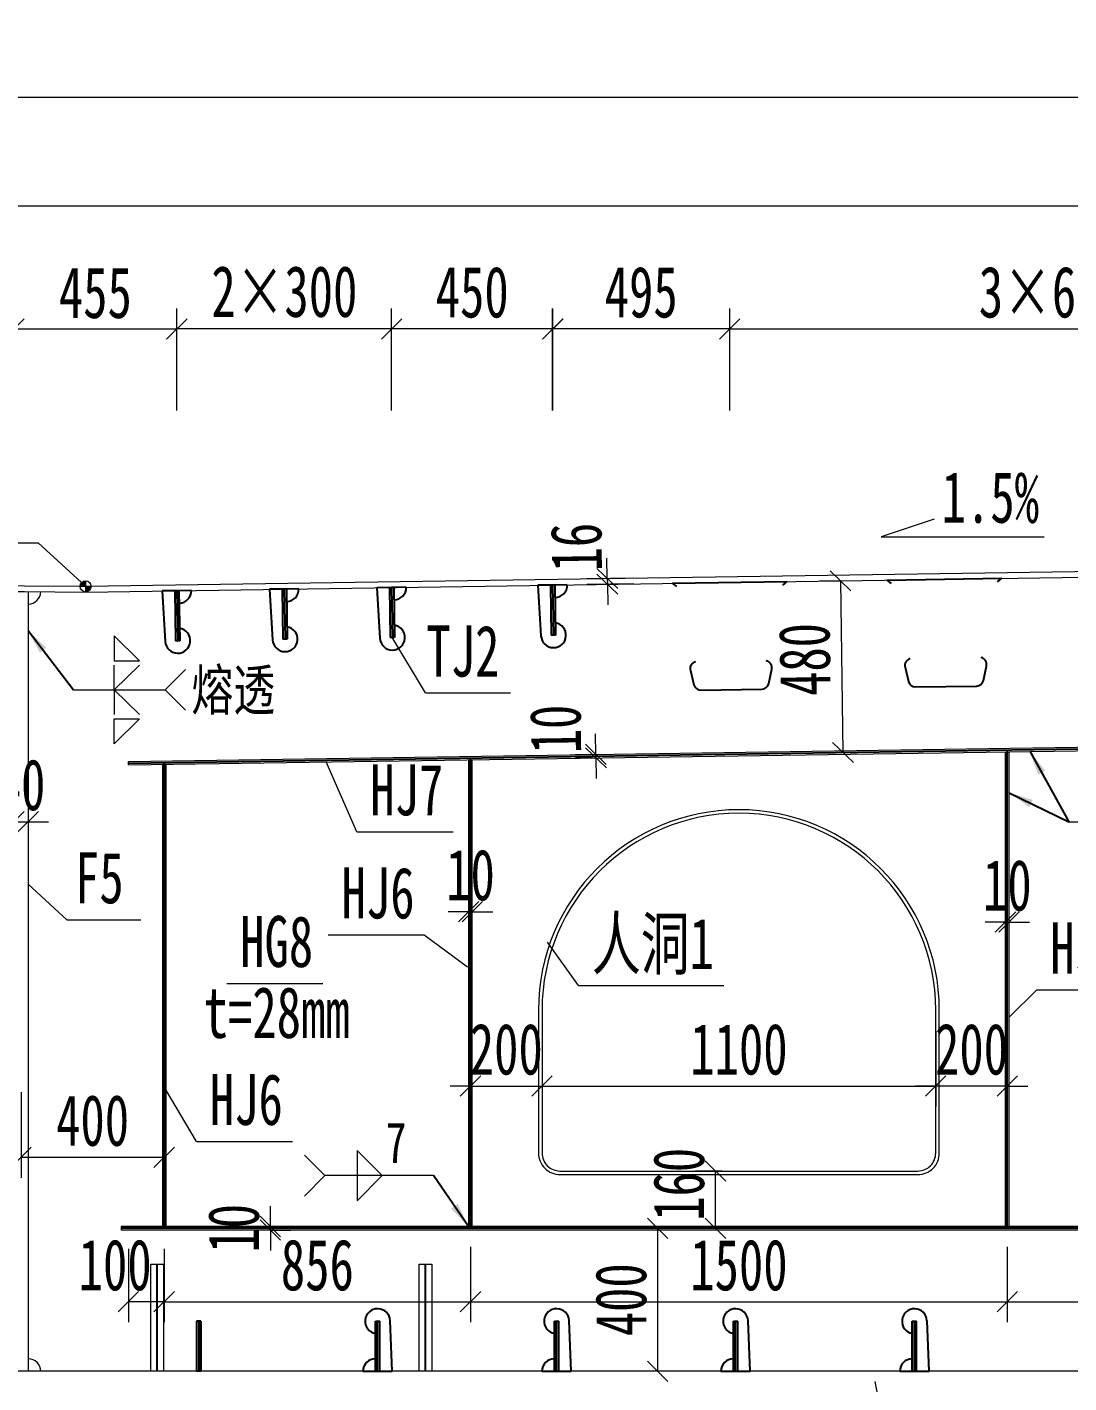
# Model space of a CAD drawing. Header units: millimetres. Extents: x -89049 to 410567, y -307459 to -100425.
# Drawn here: x 200256 to 203167, y -150582 to -146792 of the extents above; entities that cross this region are included whole.
import ezdxf
from ezdxf.enums import TextEntityAlignment as Align

# ---------------------------------------------------------------- set-up
doc = ezdxf.new("R2010")
doc.units = ezdxf.units.MM
doc.layers.get('Defpoints').update_dxf_attribs({"color": 8})
for name, color, linetype, lineweight in [('Dim', 4, 'Continuous', 15), ('文字', 7, 'Continuous', 15), ('细实线', 4, 'Continuous', 15), ('钢板粗线', 1, 'Continuous', 25), ('钢板细线', 6, 'Continuous', 15)]:
    doc.layers.add(name, color=color, linetype=linetype, lineweight=lineweight)
doc.layers.add('Text', color=4, linetype='Continuous')
doc.styles.add('111', font='', dxfattribs={"width": 0.7})
doc.styles.add('BM_Dim', font='', dxfattribs={"width": 0.85})
doc.styles.add('SMEDI', font='', dxfattribs={"width": 0.75})
doc.styles.get("Standard").update_dxf_attribs({"font": ''})
doc.styles.get('111').set_extended_font_data('仿宋_GB2312')
doc.styles.get('BM_Dim').set_extended_font_data('仿宋_GB2312')
doc.styles.get('SMEDI').set_extended_font_data('仿宋_GB2312')
doc.styles.get('Standard').set_extended_font_data('仿宋_GB2312')
doc.dimstyles.new('200', dxfattribs={"dimscale": 0, "dimtxt": 2.5, "dimasz": 1, "dimexe": 1, "dimexo": 1, "dimgap": 0.6, "dimtad": 1, "dimdec": 0, "dimdsep": 46, "dimtxsty": '111', "dimblk": 'OBLIQUE', "dimcen": 0, "dimclrd": 4, "dimclre": 4, "dimclrt": 4, "dimadec": 1, "dimazin": 2, "dimtfac": 1, "dimtdec": 0, "dimtix": 1, "dimtmove": 2, "dimatfit": 3, "dimfxl": 4, "dimfxlon": 1, "dimtolj": 1, "dimlwd": -1, "dimlwe": -1, "dimarcsym": 0})
doc.dimstyles.new('MSteel_1.0_1.0', dxfattribs={"dimtxt": 3, "dimasz": 1.2, "dimexe": 1, "dimexo": 1, "dimgap": 1, "dimtad": 3, "dimtoh": 1, "dimdec": 0, "dimzin": 0, "dimdsep": 46, "dimtxsty": 'Standard', "dimblk": 'ARCHTICK', "dimcen": 0.09, "dimclrd": 3, "dimclre": 3, "dimadec": 0, "dimazin": 0, "dimtfac": 1, "dimtdec": 4, "dimtofl": 0, "dimtmove": 0, "dimatfit": 3, "dimfxl": 1, "dimtolj": 1, "dimtzin": 0, "dimarcsym": 0})

# ---------------------------------------------------------------- blocks, each defined once
blk = doc.blocks.new('_Oblique')
at = {"color": 0, "linetype": 'ByBlock', "lineweight": -2}
blk.add_line((-0.5, -0.5), (0.5, 0.5), dxfattribs=at)
blk = doc.blocks.new('*D5102')
at = {"layer": 'Defpoints', "color": 0}
for p in [(200674.2, -147635.9), (200218.8, -148331.2), (200674.2, -148367.7)]:
    blk.add_point(p, dxfattribs=at)
at = {"layer": '细实线', "color": 4}
for p, q in [((200218.8, -147864.4), (200218.8, -147578.7)), ((200674.2, -147864.4), (200674.2, -147578.7)), ((200218.8, -147635.9), (200674.2, -147635.9))]:
    blk.add_line(p, q, dxfattribs=at)
at = {"layer": '细实线', "color": 4, "xscale": 57.14285714285715, "yscale": 57.14285714285715, "zscale": 57.14285714285715, "rotation": 180}
blk.add_blockref('_Oblique', (200218.8, -147635.9), dxfattribs=at)
at = {"layer": '细实线', "color": 4, "xscale": 57.14285714285715, "yscale": 57.14285714285715, "zscale": 57.14285714285715}
blk.add_blockref('_Oblique', (200674.2, -147635.9), dxfattribs=at)
at = {"layer": '细实线', "color": 4, "insert": (200446.5, -147535.2), "char_height": 142.86, "attachment_point": 5, "style": '111'}
blk.add_mtext('\\A1;455', dxfattribs=at)
blk = doc.blocks.new('*D5105')
at = {"layer": 'Defpoints', "color": 0}
for p in [(200238.8, -149712.4), (200638.8, -149712.4), (200638.8, -149951.6)]:
    blk.add_point(p, dxfattribs=at)
at = {"layer": '细实线', "color": 4}
for p, q in [((200238.8, -149769.5), (200238.8, -150008.7)), ((200638.8, -149769.5), (200638.8, -150008.7)), ((200238.8, -149951.6), (200638.8, -149951.6))]:
    blk.add_line(p, q, dxfattribs=at)
at = {"layer": '细实线', "color": 4, "xscale": 57.14285714285715, "yscale": 57.14285714285715, "zscale": 57.14285714285715, "rotation": 180}
blk.add_blockref('_Oblique', (200238.8, -149951.6), dxfattribs=at)
at = {"layer": '细实线', "color": 4, "xscale": 57.14285714285715, "yscale": 57.14285714285715, "zscale": 57.14285714285715}
blk.add_blockref('_Oblique', (200638.8, -149951.6), dxfattribs=at)
at = {"layer": '细实线', "color": 4, "insert": (200438.8, -149849.3), "char_height": 142.86, "attachment_point": 5, "style": '111'}
blk.add_mtext('\\A1;400', dxfattribs=at)
blk = doc.blocks.new('12-140加劲 有过焊孔')
at = {"layer": 'Defpoints'}
blk.add_line((0, 0), (0, 140), dxfattribs=at)
at = {"layer": '钢板粗线', "color": 7}
for p, q in [((-6, 0), (-6, 140)), ((-6, 140), (6, 140)), ((6, 0), (6, 140)), ((41, 0), (35, 141.5)), ((-41, 0), (41, 0))]:
    blk.add_line(p, q, dxfattribs=at)
for centre, start, end in [((0, 140), 2.441, 260.1291), ((-6, 0), 90, 180)]:
    blk.add_arc(centre, 35, start, end, dxfattribs=at)
blk = doc.blocks.new('U型肋1')
at = {"layer": 'Defpoints'}
blk.add_line((-160, 0), (160, 0), dxfattribs=at)
at = {"layer": '钢板粗线', "color": 6}
for p, q in [((147.8, -9.7), (160, 0)), ((-147.8, -9.7), (-160, 0))]:
    blk.add_line(p, q, dxfattribs=at)
blk.add_lwpolyline([(-98.8, -220.5, 0.414266), (-113.8, -244.5), (-104.5, -284.5, 0.348876), (-85, -300), (85, -300, 0.348876), (104.5, -284.5), (113.8, -244.5, 0.414091), (98.8, -220.5, 0.414091)], format="xyb", dxfattribs=at)
blk = doc.blocks.new('*D5077')
at = {"layer": 'Defpoints', "color": 0}
for p in [(204019.1, -147635.9), (202219.2, -148344.5), (204019.1, -148317.5)]:
    blk.add_point(p, dxfattribs=at)
at = {"layer": '细实线', "color": 4}
for p, q in [((202219.2, -147864.4), (202219.2, -147578.7)), ((204019.1, -147864.4), (204019.1, -147578.7)), ((202219.2, -147635.9), (204019.1, -147635.9))]:
    blk.add_line(p, q, dxfattribs=at)
at = {"layer": '细实线', "color": 4, "xscale": 57.14285714285715, "yscale": 57.14285714285715, "zscale": 57.14285714285715, "rotation": 180}
blk.add_blockref('_Oblique', (202219.2, -147635.9), dxfattribs=at)
at = {"layer": '细实线', "color": 4, "xscale": 57.14285714285715, "yscale": 57.14285714285715, "zscale": 57.14285714285715}
blk.add_blockref('_Oblique', (204019.1, -147635.9), dxfattribs=at)
at = {"layer": '细实线', "color": 4, "insert": (203119.1, -147533.6), "char_height": 142.86, "attachment_point": 5, "style": '111'}
blk.add_mtext('\\A1;3×600', dxfattribs=at)
blk = doc.blocks.new('*D5080')
at = {"layer": 'Defpoints', "color": 0}
for p in [(200935, -150145), (200935, -150155), (200935.6, -150155)]:
    blk.add_point(p, dxfattribs=at)
at = {"layer": '细实线', "color": 4}
for p, q in [((200935.6, -150145), (200935.6, -150087.9)), ((200935.6, -150145), (200992.8, -150145)), ((200935.6, -150145), (200935.6, -150155)), ((200935.6, -150155), (200992.8, -150155)), ((200935.6, -150155), (200935.6, -150212.2))]:
    blk.add_line(p, q, dxfattribs=at)
at = {"layer": '细实线', "color": 4, "xscale": 57.14285714285715, "yscale": 57.14285714285715, "zscale": 57.14285714285715}
for p, rotation in [((200935.6, -150145), 270), ((200935.6, -150155), 90)]:
    blk.add_blockref('_Oblique', p, dxfattribs=dict(at, rotation=rotation))
at = {"layer": '细实线', "color": 4, "insert": (200833.4, -150150), "char_height": 142.86, "attachment_point": 5, "rotation": 90, "style": '111'}
blk.add_mtext('\\A1;10', dxfattribs=at)
blk = doc.blocks.new('*D5081')
at = {"layer": 'Defpoints', "color": 0}
for p in [(201499.7, -149265.3), (201489.7, -149320.1), (201499.7, -149320.1)]:
    blk.add_point(p, dxfattribs=at)
at = {"layer": '细实线', "color": 4}
for p, q in [((201489.7, -149265.3), (201489.7, -149208.2)), ((201499.7, -149265.3), (201499.7, -149208.2)), ((201489.7, -149265.3), (201432.5, -149265.3)), ((201489.7, -149265.3), (201499.7, -149265.3)), ((201499.7, -149265.3), (201556.8, -149265.3))]:
    blk.add_line(p, q, dxfattribs=at)
at = {"layer": '细实线', "color": 4, "xscale": 57.14285714285715, "yscale": 57.14285714285715, "zscale": 57.14285714285715}
blk.add_blockref('_Oblique', (201489.7, -149265.3), dxfattribs=at)
at = {"layer": '细实线', "color": 4, "xscale": 57.14285714285715, "yscale": 57.14285714285715, "zscale": 57.14285714285715, "rotation": 180}
blk.add_blockref('_Oblique', (201499.7, -149265.3), dxfattribs=at)
at = {"layer": '细实线', "color": 4, "insert": (201494.7, -149163.1), "char_height": 142.86, "attachment_point": 5, "style": '111'}
blk.add_mtext('\\A1;10', dxfattribs=at)
blk = doc.blocks.new('*D5082')
at = {"layer": 'Defpoints', "color": 0}
for p in [(201494.7, -150150), (202994.7, -150147), (202994.7, -150355.5)]:
    blk.add_point(p, dxfattribs=at)
at = {"layer": '细实线', "color": 4}
for p, q in [((202994.7, -150204.2), (202994.7, -150412.7)), ((201494.7, -150207.2), (201494.7, -150412.7)), ((201494.7, -150355.5), (202994.7, -150355.5))]:
    blk.add_line(p, q, dxfattribs=at)
at = {"layer": '细实线', "color": 4, "xscale": 57.14285714285715, "yscale": 57.14285714285715, "zscale": 57.14285714285715, "rotation": 180}
blk.add_blockref('_Oblique', (201494.7, -150355.5), dxfattribs=at)
at = {"layer": '细实线', "color": 4, "xscale": 57.14285714285715, "yscale": 57.14285714285715, "zscale": 57.14285714285715}
blk.add_blockref('_Oblique', (202994.7, -150355.5), dxfattribs=at)
at = {"layer": '细实线', "color": 4, "insert": (202244.7, -150253.3), "char_height": 142.86, "attachment_point": 5, "style": '111'}
blk.add_mtext('\\A1;1500', dxfattribs=at)
blk = doc.blocks.new('*D5083')
at = {"layer": 'Defpoints', "color": 0}
for p in [(202994.7, -150145), (203850.5, -150153), (203850.5, -150355.5)]:
    blk.add_point(p, dxfattribs=at)
at = {"layer": '细实线', "color": 4}
for p, q in [((202994.7, -150202.2), (202994.7, -150412.7)), ((203850.5, -150210.2), (203850.5, -150412.7)), ((202994.7, -150355.5), (203850.5, -150355.5))]:
    blk.add_line(p, q, dxfattribs=at)
at = {"layer": '细实线', "color": 4, "xscale": 57.14285714285715, "yscale": 57.14285714285715, "zscale": 57.14285714285715, "rotation": 180}
blk.add_blockref('_Oblique', (202994.7, -150355.5), dxfattribs=at)
at = {"layer": '细实线', "color": 4, "xscale": 57.14285714285715, "yscale": 57.14285714285715, "zscale": 57.14285714285715}
blk.add_blockref('_Oblique', (203850.5, -150355.5), dxfattribs=at)
at = {"layer": '细实线', "color": 4, "insert": (203422.6, -150253.3), "char_height": 142.86, "attachment_point": 5, "style": '111'}
blk.add_mtext('\\A1;856', dxfattribs=at)
blk = doc.blocks.new('*D5084')
at = {"layer": 'Defpoints', "color": 0}
for p in [(202794.7, -149542.1), (201694.7, -149576.5), (202794.7, -149752.4)]:
    blk.add_point(p, dxfattribs=at)
at = {"layer": '细实线', "color": 4}
for p, q in [((201694.7, -149633.7), (201694.7, -149809.5)), ((202794.7, -149599.2), (202794.7, -149809.5)), ((201694.7, -149752.4), (202794.7, -149752.4))]:
    blk.add_line(p, q, dxfattribs=at)
at = {"layer": '细实线', "color": 4, "xscale": 57.14285714285715, "yscale": 57.14285714285715, "zscale": 57.14285714285715, "rotation": 180}
blk.add_blockref('_Oblique', (201694.7, -149752.4), dxfattribs=at)
at = {"layer": '细实线', "color": 4, "xscale": 57.14285714285715, "yscale": 57.14285714285715, "zscale": 57.14285714285715}
blk.add_blockref('_Oblique', (202794.7, -149752.4), dxfattribs=at)
at = {"layer": '细实线', "color": 4, "insert": (202244.7, -149650.1), "char_height": 142.86, "attachment_point": 5, "style": '111'}
blk.add_mtext('\\A1;1100', dxfattribs=at)
blk = doc.blocks.new('*D5085')
at = {"layer": 'Defpoints', "color": 0}
for p in [(201694.7, -149576.5), (201494.7, -149634.9), (201694.7, -149752.4)]:
    blk.add_point(p, dxfattribs=at)
at = {"layer": '细实线', "color": 4}
for p, q in [((201694.7, -149633.7), (201694.7, -149809.5)), ((201494.7, -149692), (201494.7, -149809.5)), ((201494.7, -149752.4), (201437.5, -149752.4)), ((201494.7, -149752.4), (201694.7, -149752.4)), ((201694.7, -149752.4), (201751.8, -149752.4))]:
    blk.add_line(p, q, dxfattribs=at)
at = {"layer": '细实线', "color": 4, "xscale": 57.14285714285715, "yscale": 57.14285714285715, "zscale": 57.14285714285715}
blk.add_blockref('_Oblique', (201494.7, -149752.4), dxfattribs=at)
at = {"layer": '细实线', "color": 4, "xscale": 57.14285714285715, "yscale": 57.14285714285715, "zscale": 57.14285714285715, "rotation": 180}
blk.add_blockref('_Oblique', (201694.7, -149752.4), dxfattribs=at)
at = {"layer": '细实线', "color": 4, "insert": (201594.7, -149650.1), "char_height": 142.86, "attachment_point": 5, "style": '111'}
blk.add_mtext('\\A1;200', dxfattribs=at)
blk = doc.blocks.new('*D5087')
at = {"layer": 'Defpoints', "color": 0}
for p in [(202049.2, -150150), (202017.7, -150550), (202049.2, -150550)]:
    blk.add_point(p, dxfattribs=at)
at = {"layer": '细实线', "color": 4}
for p, q in [((202017.7, -150150), (201960.5, -150150)), ((202017.7, -150150), (202017.7, -150550)), ((202017.7, -150550), (201960.5, -150550))]:
    blk.add_line(p, q, dxfattribs=at)
at = {"layer": '细实线', "color": 4, "xscale": 57.14285714285715, "yscale": 57.14285714285715, "zscale": 57.14285714285715}
for p, rotation in [((202017.7, -150150), 90), ((202017.7, -150550), 270)]:
    blk.add_blockref('_Oblique', p, dxfattribs=dict(at, rotation=rotation))
at = {"layer": '细实线', "color": 4, "insert": (201915.4, -150350), "char_height": 142.86, "attachment_point": 5, "rotation": 90, "style": '111'}
blk.add_mtext('\\A1;400', dxfattribs=at)
blk = doc.blocks.new('角焊缝1')
at = {"layer": 'Dim'}
blk.add_line((-3101.175, 370.223), (-3106.48, 370.223), dxfattribs=at)
blk.add_lwpolyline([(-3104.907, 371.455), (-3104.907, 368.992), (-3103.675, 370.223)], close=True, dxfattribs=at)
blk.add_lwpolyline([(-3107.48, 369.223), (-3106.48, 370.223), (-3107.48, 371.223)], dxfattribs=at)
blk = doc.blocks.new('_ArchTick')
at = {"color": 0, "linetype": 'ByBlock', "const_width": 0.15}
blk.add_lwpolyline([(-0.5, -0.5), (0.5, 0.5)], dxfattribs=at)
blk = doc.blocks.new('*D5090')
at = {"layer": 'Defpoints', "color": 0}
for p in [(202999.7, -149294.2), (202989.7, -149349), (202999.7, -149349)]:
    blk.add_point(p, dxfattribs=at)
at = {"layer": '细实线', "color": 4}
for p, q in [((202989.7, -149294.2), (202989.7, -149237.1)), ((202999.7, -149294.2), (202999.7, -149237.1)), ((202989.7, -149294.2), (202932.5, -149294.2)), ((202989.7, -149294.2), (202999.7, -149294.2)), ((202999.7, -149294.2), (203056.8, -149294.2))]:
    blk.add_line(p, q, dxfattribs=at)
at = {"layer": '细实线', "color": 4, "xscale": 57.14285714285715, "yscale": 57.14285714285715, "zscale": 57.14285714285715}
blk.add_blockref('_Oblique', (202989.7, -149294.2), dxfattribs=at)
at = {"layer": '细实线', "color": 4, "xscale": 57.14285714285715, "yscale": 57.14285714285715, "zscale": 57.14285714285715, "rotation": 180}
blk.add_blockref('_Oblique', (202999.7, -149294.2), dxfattribs=at)
at = {"layer": '细实线', "color": 4, "insert": (202994.7, -149192), "char_height": 142.86, "attachment_point": 5, "style": '111'}
blk.add_mtext('\\A1;10', dxfattribs=at)
blk = doc.blocks.new('*D5092')
at = {"layer": 'Defpoints', "color": 0}
for p in [(201845.3, -148835.2), (201880.4, -148824.7), (201880.6, -148834.7)]:
    blk.add_point(p, dxfattribs=at)
at = {"layer": '细实线', "color": 4}
for p, q in [((201845.1, -148825.2), (201844.3, -148768.1)), ((201845.1, -148825.2), (201788, -148826.1)), ((201845.3, -148835.2), (201788.2, -148836.1)), ((201845.1, -148825.2), (201845.3, -148835.2)), ((201845.3, -148835.2), (201846.1, -148892.3))]:
    blk.add_line(p, q, dxfattribs=at)
at = {"layer": '细实线', "color": 4, "xscale": 57.14285714285715, "yscale": 57.14285714285715, "zscale": 57.14285714285715}
for p, rotation in [((201845.1, -148825.2), 270.8593722435713), ((201845.3, -148835.2), 90.85937224357133)]:
    blk.add_blockref('_Oblique', p, dxfattribs=dict(at, rotation=rotation))
at = {"layer": '细实线', "color": 4, "insert": (201732.9, -148754.5), "char_height": 142.86, "attachment_point": 5, "rotation": 90.8594, "style": '111'}
blk.add_mtext('\\A1;10', dxfattribs=at)
blk = doc.blocks.new('*D5093')
at = {"layer": 'Defpoints', "color": 0}
for p in [(202794.7, -149576.5), (202994.7, -149634.9), (202794.7, -149752.4)]:
    blk.add_point(p, dxfattribs=at)
at = {"layer": '细实线', "color": 4}
for p, q in [((202794.7, -149633.7), (202794.7, -149809.5)), ((202994.7, -149692), (202994.7, -149809.5)), ((202794.7, -149752.4), (202737.5, -149752.4)), ((202994.7, -149752.4), (202794.7, -149752.4)), ((202994.7, -149752.4), (203051.8, -149752.4))]:
    blk.add_line(p, q, dxfattribs=at)
at = {"layer": '细实线', "color": 4, "xscale": 57.14285714285715, "yscale": 57.14285714285715, "zscale": 57.14285714285715}
blk.add_blockref('_Oblique', (202794.7, -149752.4), dxfattribs=at)
at = {"layer": '细实线', "color": 4, "xscale": 57.14285714285715, "yscale": 57.14285714285715, "zscale": 57.14285714285715, "rotation": 180}
blk.add_blockref('_Oblique', (202994.7, -149752.4), dxfattribs=at)
at = {"layer": '细实线', "color": 4, "insert": (202894.7, -149650.1), "char_height": 142.86, "attachment_point": 5, "style": '111'}
blk.add_mtext('\\A1;200', dxfattribs=at)
blk = doc.blocks.new('角焊缝2')
at = {"layer": 'Dim'}
blk.add_line((-3138.009, 370.223), (-3132.704, 370.223), dxfattribs=at)
blk.add_lwpolyline([(-3134.754, 371.455), (-3134.754, 368.992), (-3133.523, 370.223)], close=True, dxfattribs=at)
blk.add_lwpolyline([(-3131.704, 369.223), (-3132.704, 370.223), (-3131.704, 371.223)], dxfattribs=at)
blk = doc.blocks.new('*D5094')
at = {"layer": 'Defpoints', "color": 0}
for p in [(202545.3, -148339.6), (202535.5, -148819.8), (202552.5, -148819.6)]:
    blk.add_point(p, dxfattribs=at)
at = {"layer": '细实线', "color": 4}
for p, q in [((202528.3, -148339.9), (202471.1, -148340.8)), ((202528.3, -148339.9), (202535.5, -148819.8)), ((202535.5, -148819.8), (202478.3, -148820.7))]:
    blk.add_line(p, q, dxfattribs=at)
at = {"layer": '细实线', "color": 4, "xscale": 57.14285714285715, "yscale": 57.14285714285715, "zscale": 57.14285714285715}
for p, rotation in [((202528.3, -148339.9), 90.85937224365449), ((202535.5, -148819.8), 270.8593722436545)]:
    blk.add_blockref('_Oblique', p, dxfattribs=dict(at, rotation=rotation))
at = {"layer": '细实线', "color": 4, "insert": (202428.9, -148560.2), "char_height": 142.86, "attachment_point": 5, "rotation": 90.8594, "style": '111'}
blk.add_mtext('\\A1;480', dxfattribs=at)
blk = doc.blocks.new('*D5098')
at = {"layer": 'Defpoints', "color": 0}
for p in [(201724.2, -147635.9), (202219.2, -148344.5), (201724.2, -148351.9)]:
    blk.add_point(p, dxfattribs=at)
at = {"layer": '细实线', "color": 4}
for p, q in [((201724.2, -147864.4), (201724.2, -147578.7)), ((202219.2, -147864.4), (202219.2, -147578.7)), ((202219.2, -147635.9), (201724.2, -147635.9))]:
    blk.add_line(p, q, dxfattribs=at)
at = {"layer": '细实线', "color": 4, "xscale": 57.14285714285715, "yscale": 57.14285714285715, "zscale": 57.14285714285715, "rotation": 180}
blk.add_blockref('_Oblique', (201724.2, -147635.9), dxfattribs=at)
at = {"layer": '细实线', "color": 4, "xscale": 57.14285714285715, "yscale": 57.14285714285715, "zscale": 57.14285714285715}
blk.add_blockref('_Oblique', (202219.2, -147635.9), dxfattribs=at)
at = {"layer": '细实线', "color": 4, "insert": (201971.7, -147533.6), "char_height": 142.86, "attachment_point": 5, "style": '111'}
blk.add_mtext('\\A1;495', dxfattribs=at)
blk = doc.blocks.new('*D5099')
at = {"layer": 'Defpoints', "color": 0}
for p in [(201274.2, -147635.9), (201724.7, -148344.5), (201274.2, -148358.6)]:
    blk.add_point(p, dxfattribs=at)
at = {"layer": '细实线', "color": 4}
for p, q in [((201274.2, -147864.4), (201274.2, -147578.7)), ((201724.7, -147864.4), (201724.7, -147578.7)), ((201724.7, -147635.9), (201274.2, -147635.9))]:
    blk.add_line(p, q, dxfattribs=at)
at = {"layer": '细实线', "color": 4, "xscale": 57.14285714285715, "yscale": 57.14285714285715, "zscale": 57.14285714285715, "rotation": 180}
blk.add_blockref('_Oblique', (201274.2, -147635.9), dxfattribs=at)
at = {"layer": '细实线', "color": 4, "xscale": 57.14285714285715, "yscale": 57.14285714285715, "zscale": 57.14285714285715}
blk.add_blockref('_Oblique', (201724.7, -147635.9), dxfattribs=at)
at = {"layer": '细实线', "color": 4, "insert": (201499.5, -147533.6), "char_height": 142.86, "attachment_point": 5, "style": '111'}
blk.add_mtext('\\A1;450', dxfattribs=at)
blk = doc.blocks.new('*D5100')
at = {"layer": 'Defpoints', "color": 0}
for p in [(200674.2, -147635.9), (200674.2, -148367.6), (201274.2, -148358.6)]:
    blk.add_point(p, dxfattribs=at)
at = {"layer": '细实线', "color": 4}
for p, q in [((200674.2, -147864.4), (200674.2, -147578.7)), ((201274.2, -147864.4), (201274.2, -147578.7)), ((201274.2, -147635.9), (200674.2, -147635.9))]:
    blk.add_line(p, q, dxfattribs=at)
at = {"layer": '细实线', "color": 4, "xscale": 57.14285714285715, "yscale": 57.14285714285715, "zscale": 57.14285714285715, "rotation": 180}
blk.add_blockref('_Oblique', (200674.2, -147635.9), dxfattribs=at)
at = {"layer": '细实线', "color": 4, "xscale": 57.14285714285715, "yscale": 57.14285714285715, "zscale": 57.14285714285715}
blk.add_blockref('_Oblique', (201274.2, -147635.9), dxfattribs=at)
at = {"layer": '细实线', "color": 4, "insert": (200974.7, -147532), "char_height": 142.86, "attachment_point": 5, "style": '111'}
blk.add_mtext('\\A1;2×300', dxfattribs=at)
blk = doc.blocks.new('...')
at = {"layer": '细实线'}
h = blk.add_hatch(color=256, dxfattribs=at)
h.dxf.hatch_style = 1
h.paths.add_polyline_path([(-15.3, 0, -0.414214), (0, 15.3), (0, 0)])
h.paths.add_polyline_path([(0, -15.3), (0, 0), (15.3, 0, -0.414214)])
for p, q in [((0, 15.3), (0, -15.3)), ((-15.3, 0), (15.3, 0))]:
    blk.add_line(p, q, dxfattribs=at)
blk.add_circle((0, 0), 15.3, dxfattribs=at)
blk = doc.blocks.new('*D5101')
at = {"layer": 'Defpoints', "color": 0}
for p in [(202008.3, -148331.7), (201877.2, -148349.7), (202008.6, -148347.7)]:
    blk.add_point(p, dxfattribs=at)
at = {"layer": '细实线', "color": 4}
for p, q in [((201877, -148333.7), (201876.1, -148276.5)), ((201951.2, -148332.6), (201819.9, -148334.5)), ((201877, -148333.7), (201877.2, -148349.7)), ((201951.4, -148348.6), (201820.1, -148350.5)), ((201877.2, -148349.7), (201878.1, -148406.8))]:
    blk.add_line(p, q, dxfattribs=at)
at = {"layer": '细实线', "color": 4, "xscale": 57.14285714285715, "yscale": 57.14285714285715, "zscale": 57.14285714285715}
for p, rotation in [((201877, -148333.7), 270.859372243651), ((201877.2, -148349.7), 90.85937224365094)]:
    blk.add_blockref('_Oblique', p, dxfattribs=dict(at, rotation=rotation))
at = {"layer": '细实线', "color": 4, "insert": (201790.9, -148246.2), "char_height": 142.86, "attachment_point": 5, "rotation": 90.8594, "style": '111'}
blk.add_mtext('\\A1;16', dxfattribs=at)
blk = doc.blocks.new('*D5103')
at = {"layer": 'Defpoints', "color": 0}
for p in [(200638.8, -150150), (201494.7, -150145), (201494.7, -150355.5)]:
    blk.add_point(p, dxfattribs=at)
at = {"layer": '细实线', "color": 4}
for p, q in [((201494.7, -150202.2), (201494.7, -150412.7)), ((200638.8, -150207.2), (200638.8, -150412.7)), ((200638.8, -150355.5), (201494.7, -150355.5))]:
    blk.add_line(p, q, dxfattribs=at)
at = {"layer": '细实线', "color": 4, "xscale": 57.14285714285715, "yscale": 57.14285714285715, "zscale": 57.14285714285715, "rotation": 180}
blk.add_blockref('_Oblique', (200638.8, -150355.5), dxfattribs=at)
at = {"layer": '细实线', "color": 4, "xscale": 57.14285714285715, "yscale": 57.14285714285715, "zscale": 57.14285714285715}
blk.add_blockref('_Oblique', (201494.7, -150355.5), dxfattribs=at)
at = {"layer": '细实线', "color": 4, "insert": (201066.8, -150253.3), "char_height": 142.86, "attachment_point": 5, "style": '111'}
blk.add_mtext('\\A1;856', dxfattribs=at)
blk = doc.blocks.new('*D5104')
at = {"layer": 'Defpoints', "color": 0}
for p in [(200538.8, -150150), (200638.8, -150150), (200538.8, -150355.5)]:
    blk.add_point(p, dxfattribs=at)
at = {"layer": '细实线', "color": 4}
for p, q in [((200538.8, -150207.2), (200538.8, -150412.7)), ((200638.8, -150207.2), (200638.8, -150412.7)), ((200638.8, -150355.5), (200538.8, -150355.5))]:
    blk.add_line(p, q, dxfattribs=at)
at = {"layer": '细实线', "color": 4, "xscale": 57.14285714285715, "yscale": 57.14285714285715, "zscale": 57.14285714285715, "rotation": 180}
blk.add_blockref('_Oblique', (200538.8, -150355.5), dxfattribs=at)
at = {"layer": '细实线', "color": 4, "xscale": 57.14285714285715, "yscale": 57.14285714285715, "zscale": 57.14285714285715}
blk.add_blockref('_Oblique', (200638.8, -150355.5), dxfattribs=at)
at = {"layer": '细实线', "color": 4, "insert": (200501.8, -150253.3), "char_height": 142.86, "attachment_point": 5, "style": '111'}
blk.add_mtext('\\A1;100', dxfattribs=at)
blk = doc.blocks.new('*D5106')
at = {"layer": 'Defpoints', "color": 0}
for p in [(200218.8, -148958.9), (200258.8, -148965.8), (200258.8, -149013.4)]:
    blk.add_point(p, dxfattribs=at)
at = {"layer": '细实线', "color": 4}
for p, q in [((200218.8, -149013.4), (200161.7, -149013.4)), ((200218.8, -149013.4), (200218.8, -149070.5)), ((200218.8, -149013.4), (200258.8, -149013.4)), ((200258.8, -149013.4), (200258.8, -149070.5)), ((200258.8, -149013.4), (200316, -149013.4))]:
    blk.add_line(p, q, dxfattribs=at)
at = {"layer": '细实线', "color": 4, "xscale": 57.14285714285715, "yscale": 57.14285714285715, "zscale": 57.14285714285715}
blk.add_blockref('_Oblique', (200218.8, -149013.4), dxfattribs=at)
at = {"layer": '细实线', "color": 4, "xscale": 57.14285714285715, "yscale": 57.14285714285715, "zscale": 57.14285714285715, "rotation": 180}
blk.add_blockref('_Oblique', (200258.8, -149013.4), dxfattribs=at)
at = {"layer": '细实线', "color": 4, "insert": (200238.8, -148911.1), "char_height": 142.86, "attachment_point": 5, "style": '111'}
blk.add_mtext('\\A1;40', dxfattribs=at)
blk = doc.blocks.new('全融透1')
at = {"layer": 'Dim'}
blk.add_line((0, 0), (4.479, 0), dxfattribs=at)
for points in [[(1.995, 2.645), (1.995, 1.414), (3.227, 1.414)], [(1.995, -2.645), (1.995, -1.414), (3.227, -1.414)]]:
    blk.add_lwpolyline(points, close=True, dxfattribs=at)
for points in [[(3.227, 1.206), (1.995, 0), (1.995, 1.206)], [(5.479, 1), (4.479, 0), (5.479, -1)], [(3.227, -1.206), (1.995, 0), (1.995, -1.206)]]:
    blk.add_lwpolyline(points, dxfattribs=at)
at = {"layer": 'Text', "style": 'SMEDI', "width": 0.75}
blk.add_text('熔透', height=2, dxfattribs=at).set_placement((5.77, 0), align=Align.MIDDLE_LEFT)
blk = doc.blocks.new('*D5108')
at = {"layer": 'Defpoints', "color": 0}
for p in [(202179.3, -149990), (202255.4, -149990), (202245.4, -150150)]:
    blk.add_point(p, dxfattribs=at)
at = {"layer": '细实线', "color": 4}
for p, q in [((202198.2, -149990), (202122.2, -149990)), ((202179.3, -150150), (202179.3, -149990)), ((202188.2, -150150), (202122.2, -150150))]:
    blk.add_line(p, q, dxfattribs=at)
at = {"layer": '细实线', "color": 4, "xscale": 57.14285714285715, "yscale": 57.14285714285715, "zscale": 57.14285714285715}
for p, rotation in [((202179.3, -149990), 90), ((202179.3, -150150), 270)]:
    blk.add_blockref('_Oblique', p, dxfattribs=dict(at, rotation=rotation))
at = {"layer": '细实线', "color": 4, "insert": (202077.1, -150027.2), "char_height": 142.86, "attachment_point": 5, "rotation": 90, "style": '111'}
blk.add_mtext('\\A1;160', dxfattribs=at)
blk = doc.blocks.new('*D5113')
at = {"layer": 'Defpoints', "color": 0}
for p in [(204556.9, -147291.8), (193439.1, -148286.2), (204556.9, -148292.5)]:
    blk.add_point(p, dxfattribs=at)
at = {"layer": '细实线', "color": 4}
for p, q in [((193439.1, -147520.4), (193439.1, -147234.7)), ((204556.9, -147520.4), (204556.9, -147234.7)), ((193439.1, -147291.8), (204556.9, -147291.8))]:
    blk.add_line(p, q, dxfattribs=at)
at = {"layer": '细实线', "color": 4, "xscale": 57.14285714285715, "yscale": 57.14285714285715, "zscale": 57.14285714285715, "rotation": 180}
blk.add_blockref('_Oblique', (193439.1, -147291.8), dxfattribs=at)
at = {"layer": '细实线', "color": 4, "xscale": 57.14285714285715, "yscale": 57.14285714285715, "zscale": 57.14285714285715}
blk.add_blockref('_Oblique', (204556.9, -147291.8), dxfattribs=at)
at = {"layer": '细实线', "color": 4, "insert": (198998, -147189.6), "char_height": 142.86, "attachment_point": 5, "style": '111'}
blk.add_mtext('\\A1;11118', dxfattribs=at)
blk = doc.blocks.new('*D5138')
at = {"layer": 'Defpoints', "color": 0}
for p in [(193480.8, -148318.3), (195356.4, -150522), (195496.1, -150550), (195515.2, -150550), (202609.4, -150550)]:
    blk.add_point(p, dxfattribs=at)
at = {"layer": '细实线', "color": 4}
blk.add_line((195438.9, -150550), (195296.8, -150550), dxfattribs=at)
blk.add_arc((195515.2, -150550), 161.2, 132.3504, 180, dxfattribs=at)
at = {"layer": '细实线', "color": 4, "xscale": 57.14285714285715, "yscale": 57.14285714285715, "zscale": 57.14285714285715}
for p, rotation in [((195406.6, -150430.9), 42.35044363705454), ((195354, -150550), 270)]:
    blk.add_blockref('_Oblique', p, dxfattribs=dict(at, rotation=rotation))
at = {"layer": '细实线', "color": 4, "insert": (195216.7, -150451.6), "char_height": 142.857, "attachment_point": 5, "rotation": 71.74, "style": '111'}
blk.add_mtext('\\A1;47.6%%d', dxfattribs=at)
blk = doc.blocks.new('*D5141')
at = {"layer": 'Defpoints', "color": 0}
for p in [(204556.9, -146988.1), (204556.9, -147988.9), (191309.4, -148272.9)]:
    blk.add_point(p, dxfattribs=at)
at = {"layer": '细实线', "color": 4}
for p, q in [((191309.4, -147216.7), (191309.4, -146931)), ((204556.9, -147216.7), (204556.9, -146931)), ((191309.4, -146988.1), (204556.9, -146988.1))]:
    blk.add_line(p, q, dxfattribs=at)
at = {"layer": '细实线', "color": 4, "xscale": 57.14285714285715, "yscale": 57.14285714285715, "zscale": 57.14285714285715, "rotation": 180}
blk.add_blockref('_Oblique', (191309.4, -146988.1), dxfattribs=at)
at = {"layer": '细实线', "color": 4, "xscale": 57.14285714285715, "yscale": 57.14285714285715, "zscale": 57.14285714285715}
blk.add_blockref('_Oblique', (204556.9, -146988.1), dxfattribs=at)
at = {"layer": '细实线', "color": 4, "insert": (197933.2, -146885.9), "char_height": 142.86, "attachment_point": 5, "style": '111'}
blk.add_mtext('\\A1;13247', dxfattribs=at)
blk = doc.blocks.new('12-140加劲 无过焊孔')
at = {"layer": 'Defpoints'}
blk.add_line((38946.6, 32076.7), (38946.6, 32216.7), dxfattribs=at)
at = {"layer": '钢板粗线', "color": 7}
for p, q in [((38940.6, 32076.7), (38940.6, 32216.7)), ((38940.6, 32216.7), (38952.6, 32216.7)), ((38952.6, 32076.7), (38952.6, 32216.7)), ((38940.6, 32076.7), (38952.6, 32076.7))]:
    blk.add_line(p, q, dxfattribs=at)

msp = doc.modelspace()

# ---------------------------------------------------------------- linework, layer by layer
at = {"layer": 'Defpoints', "color": 8}
for p, q in [((200538.9, -148849.8), (204214, -148794.7)), ((201494.7, -150145), (201494.7, -148835.6)), ((202994.7, -150145), (202994.7, -148813.1)), ((200638.8, -148848.3), (200638.8, -150150)), ((203950.5, -150150), (200518.8, -150150)), ((200619.1, -150550), (200619.1, -150250)), ((201369.1, -150550), (201369.1, -150250))]:
    msp.add_line(p, q, dxfattribs=at)
at = {"layer": '细实线'}
for p, q in [((202789.9, -148167.3), (202642.6, -148217.1)), ((202642.6, -148217.1), (203097.3, -148217.1)), ((199811.7, -148234.3), (200286.4, -148234.3)), ((200286.4, -148234.3), (200419.1, -148355.5)), ((201368.7, -148653.6), (201274.9, -148496.8)), ((201368.7, -148653.6), (201606.6, -148653.6)), ((201177.1, -149041.5), (201091.1, -148846.5)), ((201177.1, -149041.5), (201445.9, -149041.5)), ((200367.2, -149287.5), (200258.8, -149187.9)), ((200367.2, -149287.5), (200573.2, -149287.5)), ((201097, -149329.7), (201365.7, -149329.7)), ((201365.7, -149329.7), (201486.8, -149419.2)), ((201796.2, -149471.6), (201710.2, -149350.6)), ((200813.7, -149465.6), (201082.4, -149465.6)), ((201796.2, -149471.6), (202202.8, -149471.6)), ((203077.3, -149483.9), (202999.7, -149559.7)), ((203077.3, -149483.9), (203346, -149483.9)), ((200728.8, -149907.2), (200642.7, -149760.8)), ((200728.8, -149907.2), (200997.5, -149907.2)), ((202667.5, -150799.6), (202625.9, -150578))]:
    msp.add_line(p, q, dxfattribs=at)
at = {"layer": '细实线', "elevation": 0}
for points in [[(200601.1, -150250), (200637.1, -150250), (200637.1, -150550), (200601.1, -150550)], [(201351.1, -150250), (201387.1, -150250), (201387.1, -150550), (201351.1, -150550)]]:
    msp.add_lwpolyline(points, close=True, dxfattribs=at)
at = {"layer": '钢板细线', "color": 3}
msp.add_line((200258.8, -148369.9), (200258.8, -150550), dxfattribs=at)
at = {"layer": '钢板细线'}
for p, q in [((200538.8, -148844.8), (204213.9, -148789.7)), ((200538.9, -148854.8), (204214, -148799.7)), ((202989.7, -150145), (202989.7, -148818.2)), ((202999.7, -150145), (202999.7, -148818)), ((200538.9, -148854.8), (200538.8, -148844.8)), ((200633.8, -148853.4), (200633.8, -150145)), ((200643.8, -148853.2), (200643.8, -150145)), ((201489.7, -150145), (201489.7, -148840.7)), ((201499.7, -150145), (201499.7, -148840.5)), ((203950.5, -150145), (200518.8, -150145)), ((200518.8, -150145), (200518.8, -150155)), ((203950.5, -150155), (200518.8, -150155)), ((204230.3, -150550), (195474.7, -150550))]:
    msp.add_line(p, q, dxfattribs=at)
at = {"layer": '钢板细线', "elevation": 0}
for points in [[(191309.4, -148264.9), (198568.4, -148337.8), (200218.8, -148353.5), (200248.8, -148353.8), (200419.1, -148355.5), (205257.1, -148283)], [(191309.4, -148280.9), (198568.4, -148353.8), (200218.8, -148369.5), (200248.8, -148369.8), (200419.1, -148371.5), (205257.1, -148299)]]:
    msp.add_lwpolyline(points, dxfattribs=at)
for points in [[(202804.7, -149540, 1), (201684.7, -149540), (201684.7, -149940, 0.414214), (201744.7, -150000), (202744.7, -150000, 0.414214), (202804.7, -149940)], [(202794.7, -149540, 1), (201694.7, -149540), (201694.7, -149940, 0.414214), (201744.7, -149990), (202744.7, -149990, 0.414214), (202794.7, -149940)]]:
    msp.add_lwpolyline(points, format="xyb", close=True, dxfattribs=at)
at = {"layer": '钢板细线'}
for centre, start, end in [((200258.8, -148369.9), 270, 359.4324), ((200258.8, -150550), 0, 90)]:
    msp.add_arc(centre, 35, start, end, dxfattribs=at)

# ---------------------------------------------------------------- block references
at = {"layer": '细实线'}
for name, p, rotation in [('...', (200419.1, -148355.5), 359.9999999999999), ('12-140加劲 有过焊孔', (200674.2, -148367.6), 180.980685694254), ('12-140加劲 有过焊孔', (200974.2, -148363.1), 180.980685694254), ('12-140加劲 有过焊孔', (201274.2, -148358.6), 180.980685694254), ('12-140加劲 有过焊孔', (201724.2, -148351.9), 180.980685694254)]:
    msp.add_blockref(name, p, dxfattribs=dict(at, rotation=rotation))
at = {"layer": '细实线', "color": 8, "xscale": 57.1428571428572, "yscale": 57.1428571428572, "zscale": 57.1428571428572, "rotation": 359.9999999999999}
for name, p in [('全融透1', (200385.3, -148645)), ('角焊缝2', (382481.5, -170169.8)), ('角焊缝1', (378601.1, -171158.4))]:
    msp.add_blockref(name, p, dxfattribs=at)
at = {"layer": '钢板细线'}
for name, p, rotation in [('U型肋1', (202219.2, -148344.5), 0.8593722436390038), ('U型肋1', (202819.1, -148335.5), 0.8593722436390038), ('12-140加劲 有过焊孔', (201235.3, -150550), 359.9999999999935), ('12-140加劲 有过焊孔', (201735.3, -150550), 359.9999999999935), ('12-140加劲 有过焊孔', (202235.3, -150550), 359.9999999999935), ('12-140加劲 有过焊孔', (202735.3, -150550), 359.9999999999935), ('12-140加劲 无过焊孔', (239681.8, -118333.3), 180.0000000000012)]:
    msp.add_blockref(name, p, dxfattribs=dict(at, rotation=rotation))

# ---------------------------------------------------------------- texts
at = {"layer": 'Text', "style": 'SMEDI', "width": 0.75}
msp.add_text('7', height=114.3, dxfattribs=at).set_placement((201257.6, -149910.8), align=Align.MIDDLE_LEFT)
at = {"layer": '文字', "style": 'BM_Dim', "width": 0.7}
for s, p in [('1.5%', (202947.3, -148220.6)), ('TJ2', (201473.6, -148650.6)), ('HJ7', (201316.6, -149038.5)), ('F5', (200457.7, -149284.5)), ('HJ6', (201236.5, -149326.7)), ('HG8', (200953.2, -149462.6)), ('人洞1', (202004.4, -149468.6)), ('HJ6', (203216.8, -149480.8)), ('t=28mm', (200953.2, -149660.9)), ('HJ6', (200868.3, -149904.1))]:
    msp.add_text(s, height=142.86, dxfattribs=at).set_placement(p, align=Align.BOTTOM_CENTER)

# ---------------------------------------------------------------- dimensions: what is measured, and where the dimension line sits
at = {"layer": '细实线'}
for base, p1, p2, override, picture, middle in [((204556.9133, -146988.1427), (191309.4366, -148272.9182), (204556.9133, -147988.876), {"dimscale": 57.142857, "dimtxsty": '111', "dimblk": 'Oblique'}, '*D5141', (197933.175, -146885.9033)), ((204556.9, -147291.8), (193439.1, -148286.2), (204556.9, -148292.5), {"dimscale": 57.142857, "dimtxsty": '111', "dimblk": 'Oblique'}, '*D5113', (198998, -147189.6)), ((200674.2, -147635.9), (200218.8, -148331.2), (200674.2, -148367.7), {"dimscale": 57.142857, "dimtxsty": '111', "dimblk": 'Oblique'}, '*D5102', (200446.5, -147535.2)), ((201274.2433, -147635.8673), (201724.6994, -148344.5364), (201274.2433, -148358.6284), {"dimscale": 57.142857, "dimtxsty": '111', "dimblk": 'Oblique'}, '*D5099', (201499.4713, -147533.6279)), ((201724.2, -147635.9), (202219.2, -148344.5), (201724.2, -148351.9), {"dimscale": 57.142857, "dimblk": 'Oblique'}, '*D5098', (201971.7, -147533.6)), ((200258.8, -149013.4), (200218.8, -148958.9), (200258.8, -148965.8), {"dimscale": 57.142857, "dimblk": 'Oblique'}, '*D5106', (200238.8, -148911.1)), ((201499.7, -149265.3), (201489.7, -149320.1), (201499.7, -149320.1), {"dimscale": 57.142857, "dimblk": 'Oblique'}, '*D5081', (201494.7, -149163.1)), ((202999.7, -149294.2), (202989.7, -149349), (202999.7, -149349), {"dimscale": 57.142857, "dimblk": 'Oblique'}, '*D5090', (202994.7, -149192)), ((201694.7, -149752.4), (201494.7, -149634.9), (201694.7, -149576.5), {"dimscale": 57.142857, "dimblk": 'Oblique'}, '*D5085', (201594.7, -149650.1)), ((202794.7, -149752.4), (201694.7, -149576.5), (202794.7, -149542.1), {"dimscale": 57.142857, "dimblk": 'Oblique'}, '*D5084', (202244.7, -149650.1)), ((200638.8, -149951.6), (200238.8, -149712.4), (200638.8, -149712.4), {"dimscale": 57.142857, "dimblk": 'Oblique'}, '*D5105', (200438.8, -149849.3)), ((201494.7, -150355.5), (200638.8, -150150), (201494.7, -150145), {"dimscale": 57.142857, "dimblk": 'Oblique'}, '*D5103', (201066.8, -150253.3)), ((202994.7, -150355.5), (201494.7, -150150), (202994.7, -150147), {"dimscale": 57.142857, "dimblk": 'Oblique'}, '*D5082', (202244.7, -150253.3)), ((203850.5, -150355.5), (202994.7, -150145), (203850.5, -150153), {"dimscale": 57.142857, "dimblk": 'Oblique'}, '*D5083', (203422.6, -150253.3))]:
    dim = msp.add_linear_dim(base=base, p1=p1, p2=p2, dimstyle='200', override=override, dxfattribs=at)
    dim.commit()
    dim.dimension.update_dxf_attribs({"geometry": picture, "text_midpoint": middle})
dim = msp.add_linear_dim(base=(200674.2, -147635.9), p1=(201274.2, -148358.6), p2=(200674.2, -148367.6), text='2×300', dimstyle='200', override={"dimscale": 57.142857, "dimtxsty": '111', "dimblk": 'Oblique'}, dxfattribs=at)
dim.commit()
dim.dimension.update_dxf_attribs({"geometry": '*D5100', "text_midpoint": (200974.7, -147532), "dimtype": 160})
dim = msp.add_linear_dim(base=(204019.1, -147635.9), p1=(202219.2, -148344.5), p2=(204019.1, -148317.5), text='3×600', dimstyle='200', override={"dimscale": 57.142857, "dimtxsty": '111', "dimblk": 'Oblique'}, dxfattribs=at)
dim.commit()
dim.dimension.update_dxf_attribs({"geometry": '*D5077', "text_midpoint": (203119.1, -147533.6)})
for base, p1, p2, angle, picture, middle, dimtype in [((201877.2, -148349.7), (202008.3, -148331.7), (202008.6, -148347.7), 270.8594, '*D5101', (201790.9, -148246.2), 161), ((202535.5, -148819.8), (202545.3, -148339.6), (202552.5, -148819.6), 270.8594, '*D5094', (202428.9, -148560.2), 161), ((201845.3, -148835.2), (201880.4, -148824.7), (201880.6, -148834.7), 270.8594, '*D5092', (201732.9, -148754.5), 161), ((202179.3, -149990), (202245.4, -150150), (202255.4, -149990), 90, '*D5108', (202077.1, -150027.2), 160)]:
    dim = msp.add_linear_dim(base=base, p1=p1, p2=p2, angle=angle, dimstyle='200', override={"dimscale": 57.142857, "dimblk": 'Oblique'}, dxfattribs=at)
    dim.commit()
    dim.dimension.update_dxf_attribs({"geometry": picture, "text_midpoint": middle, "dimtype": dimtype})
dim = msp.add_angular_dim_2l(base=(195356.4, -150522), line1=((193480.8, -148318.3), (195515.2, -150550)), line2=((202609.4, -150550), (195496.1, -150550)), dimstyle='200', override={"dimscale": 57.142857, "dimblk": 'Oblique'}, dxfattribs=at)
dim.commit()
dim.dimension.update_dxf_attribs({"geometry": '*D5138', "text_midpoint": (195216.7, -150451.6), "dimtype": 162})
for base, p1, p2, angle, picture, middle in [((202794.7, -149752.4), (202994.7, -149634.9), (202794.7, -149576.5), 180, '*D5093', (202894.7, -149650.1)), ((202017.7, -150550), (202049.2, -150150), (202049.2, -150550), 90, '*D5087', (201915.4, -150350))]:
    dim = msp.add_linear_dim(base=base, p1=p1, p2=p2, angle=angle, dimstyle='200', override={"dimscale": 57.142857, "dimblk": 'Oblique'}, dxfattribs=at)
    dim.commit()
    dim.dimension.update_dxf_attribs({"geometry": picture, "text_midpoint": middle})
dim = msp.add_aligned_dim(p1=(200935, -150145), p2=(200935, -150155), distance=0.6, dimstyle='200', override={"dimscale": 57.142857, "dimblk": 'Oblique'}, dxfattribs=at)
dim.commit()
dim.dimension.update_dxf_attribs({"geometry": '*D5080', "text_midpoint": (200833.4, -150150)})
dim = msp.add_linear_dim(base=(200538.8, -150355.5), p1=(200638.8, -150150), p2=(200538.8, -150150), dimstyle='200', override={"dimscale": 57.142857, "dimblk": 'Oblique'}, dxfattribs=at)
dim.commit()
dim.dimension.update_dxf_attribs({"geometry": '*D5104', "text_midpoint": (200501.8, -150253.3), "dimtype": 160})

# ---------------------------------------------------------------- leaders
at = {"layer": 'Dim'}
for points in [[(200258.8, -148479.4), (200385.3, -148645)], [(203057.6, -148816.5), (203166.7, -149014.2)], [(202999.7, -148932.6), (203166.7, -149014.2)], [(201488.7, -150145), (201391.2, -150002.7)]]:
    msp.add_leader(points, dimstyle='MSteel_1.0_1.0', override={"dimscale": 57.142857, "dimclrd": 256}, dxfattribs=at)

doc.saveas('drawing.dxf')
